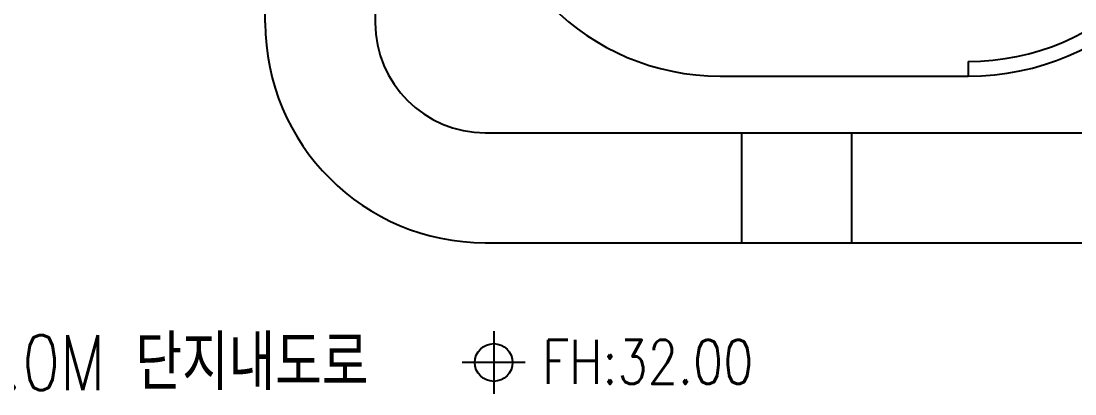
# Model space of a CAD drawing. Header units: millimetres. Extents: x 1145859089 to 1147511753, y -1047484727 to -1047247487.
# Drawn here: x 1145975026 to 1146003752, y -1047409892 to -1047399723 of the extents above; entities that cross this region are included whole.
import ezdxf
from ezdxf.xclip import XClip

# ---------------------------------------------------------------- set-up
doc = ezdxf.new("R2010")
doc.units = ezdxf.units.MM
doc.header["$LTSCALE"] = 100
doc.header["$MEASUREMENT"] = 0
doc.header["$XCLIPFRAME"] = 2
doc.layers.get('0').update_dxf_attribs({"linetype": 'CONTINUOUS'})
for name, color, linetype in [('XREF', 135, 'CONTINUOUS'), ('단지배치도$0$S240910', 33, 'CONTINUOUS'), ('단지배치도$0$W240910', 135, 'CONTINUOUS')]:
    doc.layers.add(name, color=color, linetype=linetype)
doc.styles.add('단지배치도$0$WS1', font='romans.shx', dxfattribs={"width": 0.8, "bigfont": 'whgtxt.shx'})

# ---------------------------------------------------------------- blocks, each defined once
blk = doc.blocks.new('단지배치도$0$zw$9902')
at = {"layer": '단지배치도$0$W240910'}
for p, q in [((43540, -28400, 0), (43540, 3823, 0)), ((46540, -4400, 0), (46540, -28400, 0)), ((62701, -29455, 0), (62701, -29855, 0)), ((55940, -29855, 0), (62701, -29855, 0)), ((49540, -31400, 0), (68781, -31400, 0)), ((56520, -31400, 0), (56520, -34400, 0)), ((59520, -31400, 0), (59520, -34400, 0)), ((49540, -34400, 0), (68781, -34400, 0)), ((49768, -36808), (49768, -38522)), ((50625, -37665), (48911, -37665))]:
    blk.add_line(p, q, dxfattribs=at)
blk.add_circle((49768, -37665), 514, dxfattribs=at)
for centre, radius, start, end in [((62701, -22855, 0), 7000, 270, 0), ((62701, -22855, 0), 6600, 270, 0), ((55940, -23355, 0), 6500, 180, 270), ((49540, -28400, 0), 6000, 180, 270), ((49540, -28400, 0), 3000, 180, 270)]:
    blk.add_arc(centre, radius, start, end, dxfattribs=at)
at = {"layer": '단지배치도$0$S240910', "style": '단지배치도$0$WS1', "width": 0.8}
for s, height, p in [('7.0M 단지내도로', 1500, (35376, -38416)), ('FH:32.00', 1200, (51086, -38247))]:
    blk.add_text(s, height=height, dxfattribs=at).set_placement(p)
blk = doc.blocks.new('단지배치도')
blk.add_blockref('단지배치도$0$zw$9902', (141034, 142437))

msp = doc.modelspace()

# ---------------------------------------------------------------- block references
at = {"layer": 'XREF'}
ref = msp.add_blockref('단지배치도', (1145797106.633357, -1047513806.462535), dxfattribs=at)
XClip(ref).set_block_clipping_path([(72982.4064819524, 34919.7593965302), (360382.4067475507, 255319.7593436702)])

doc.saveas('drawing.dxf')
